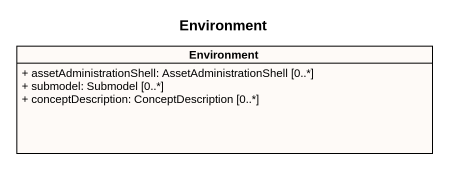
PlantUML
@startuml
title Environment
hide circle
hide empty members
skinparam classAttributeIconSize 0
class Environment #FEFAF7 {
  + assetAdministrationShell: AssetAdministrationShell [0..*]
  + submodel: Submodel [0..*]
  + conceptDescription: ConceptDescription [0..*]
}
@enduml
